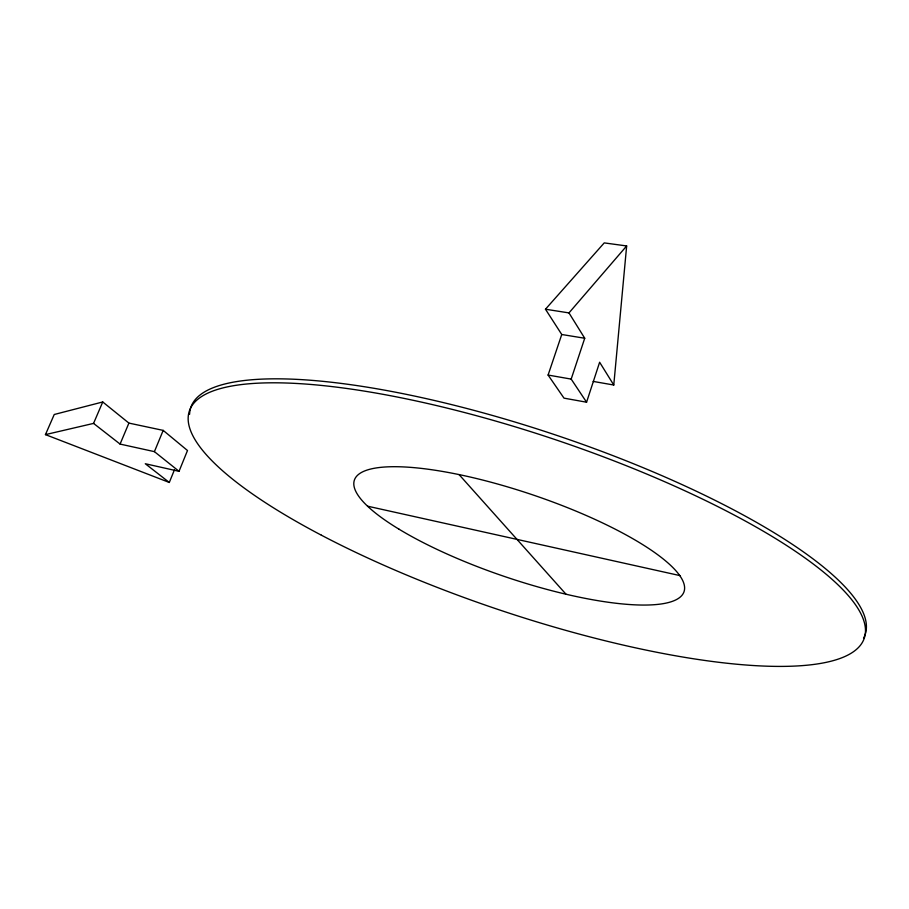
<?xml version="1.0" encoding="UTF-8"?>
<svg xmlns="http://www.w3.org/2000/svg" width="909" height="909" viewBox="0 0 909 909"><rect width="100%" height="100%" fill="white"/><g stroke="black" fill="none" stroke-linecap="round" stroke-linejoin="round"><path stroke-width="1.36" d="M613.768 385.018L626.653 245.953L604.235 242.896L545.468 309.219L561.751 334.501L584.726 338.25L571.182 379.098L586.578 402.21L599.633 362.248L613.768 385.018L593.179 381.416M586.578 402.21L564 398.142L548.093 375.053L561.751 334.501M169.301 482.463L145.292 463.738L179.039 471.317L187.493 450.512L163.188 430.389L128.908 423.094L102.74 401.971L54.245 414.493L45.45 434.616L169.301 482.463L174.426 469.873M179.039 471.317L154.416 451.637L163.188 430.389M154.416 451.637L120.079 444.081L128.908 423.094M45.45 434.616L93.559 423.401L102.74 401.971M545.468 309.219L568.977 312.912L626.653 245.953M548.093 375.053L571.182 379.098M367.543 506.177L679.977 575.602M93.559 423.401L120.079 444.081M459.09 474.612L565.921 594.122M568.977 312.912L584.726 338.25M189.583 414.334A355.794 90.275 18.6 0 1 550.854 433.4A355.794 90.275 18.6 0 1 863.55 638.163M398.994 529.174A174.028 43.189 18.7 0 0 677.83 598.792A174.028 43.189 18.7 0 0 481.122 479.657A174.028 43.189 18.7 0 0 398.994 529.174M321.388 535.196A356.067 89.593 18.6 0 0 862.561 642.049A356.067 89.593 18.6 0 0 396.222 396.824A356.067 89.593 18.6 0 0 321.388 535.196"/></g></svg>
